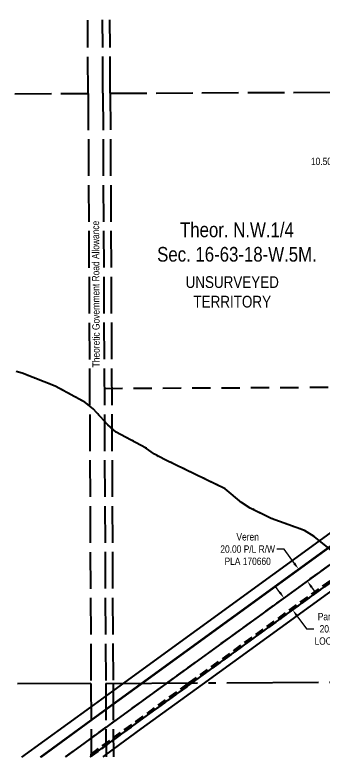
# Model space of a CAD drawing. Extents: x 521099 to 524262, y 6033489 to 6035480.
# Drawn here: x 521099 to 521518, y 6033624 to 6034636 of the extents above; entities that cross this region are included whole.
import ezdxf
from ezdxf.enums import TextEntityAlignment as Align

# ---------------------------------------------------------------- set-up
doc = ezdxf.new("R2010")
doc.units = 0
doc.header["$LTSCALE"] = 5
doc.header["$PDSIZE"] = 0.5
for name, pattern in [('foc-ACCESSROAD', [3.75, 2.5, -1.25]), ('foc-LSD', [8, 5, -3]), ('foc-QUARTERLINE', [33, 25, -3, 2, -3]), ('foc-UNSURVEYED', [12.5, 10, -2.5]), ('foc-WHEELTRACKS', [2, 0.4, -1.6])]:
    doc.linetypes.add(name, pattern=pattern)
doc.layers.get('Defpoints').update_dxf_attribs({"color": 9})
for name, color, linetype in [('C-AR', 13, 'foc-ACCESSROAD'), ('C-RW', 13, 'Continuous'), ('C-SYMBOL', 7, 'Continuous'), ('F-AR', 190, 'foc-ACCESSROAD'), ('F-RW', 190, 'Continuous'), ('L-QSEC', 8, 'foc-QUARTERLINE'), ('L-ROAD-T', 7, 'Continuous'), ('L-SECTION-LSD', 7, 'foc-LSD'), ('L-UNS-T', 3, 'Continuous'), ('L-USEC', 7, 'foc-UNSURVEYED'), ('T-WATER-P3', 160, 'foc-WHEELTRACKS')]:
    doc.layers.add(name, color=color, linetype=linetype)
for name, color, linetype, lineweight in [('C-RW-T', 13, 'Continuous', 9), ('F-AR-T', 190, 'Continuous', 9), ('F-EZE-T', 190, 'Continuous', 9)]:
    doc.layers.add(name, color=color, linetype=linetype, lineweight=lineweight)
doc.styles.add('175L', font='ARIALN.TTF', dxfattribs={"height": 20})
doc.styles.add('80CG', font='ARIALN.TTF', dxfattribs={"height": 10})
doc.styles.add('80L', font='ARIALN.TTF', dxfattribs={"height": 10})
doc.styles.add('foc-LtypeFont', font='ARIALN.TTF', dxfattribs={"height": 7.35})
doc.linetypes.add('foc-TOPO-flowdirection-NOLINE', pattern='A,0,[">",foc-LtypeFont,S=0.3,R=0,X=0,Y=-0.945],-20,[">",foc-LtypeFont,S=0.3,R=0,X=0,Y=-0.945],0', length=20)
doc.dimstyles.new('Compass 5 000', dxfattribs={"dimscale": 5, "dimtxt": 9, "dimasz": 2, "dimexe": 0.2, "dimexo": 0.0625, "dimgap": 0.5, "dimtad": 0, "dimtih": 1, "dimtoh": 1, "dimzin": 0, "dimdsep": 46, "dimtxsty": '80CG', "dimcen": 0.1, "dimse1": 1, "dimse2": 1, "dimclrd": 256, "dimclrt": 256, "dimaunit": 1, "dimadec": 4, "dimazin": 0, "dimtfac": 0.06, "dimtofl": 0, "dimtmove": 0, "dimatfit": 1, "dimfxl": 0.2, "dimtolj": 1, "dimtzin": 0, "dimlwd": -1, "dimarcsym": 0})

# ---------------------------------------------------------------- blocks, each defined once
blk = doc.blocks.new('*D502')
at = {"layer": 'C-RW-T', "transparency": 16777216}
for p, q in [((521466, 6033907.8), (521456, 6033907.8)), ((521480.1, 6033888.3), (521466, 6033907.8)), ((521503.6, 6033856), (521509.4, 6033847.9))]:
    blk.add_line(p, q, dxfattribs=at)
for points in [[(521481.4, 6033889.3), (521478.7, 6033887.4), (521486, 6033880.3)], [(521504.9, 6033857), (521502.2, 6033855), (521497.7, 6033864.1)]]:
    blk.add_solid(points, dxfattribs=at)
at = {"layer": 'Defpoints', "color": 0, "transparency": 16777216}
for p in [(521486, 6033880.3), (521483.9, 6033878.7), (521495.6, 6033862.6)]:
    blk.add_point(p, dxfattribs=at)
at = {"layer": 'C-RW-T', "transparency": 16777216, "insert": (521416.4, 6033907.8), "char_height": 10, "attachment_point": 5, "style": '80CG'}
blk.add_mtext('\\A1;Veren\\P20.00 P/L R/W\\PPLA 170660', dxfattribs=at)
blk = doc.blocks.new('*D507')
at = {"layer": 'Defpoints', "color": 0, "transparency": 16777216}
for p in [(521575.3, 6033920.1), (521586.8, 6033904.3), (521466.2, 6033840.8)]:
    blk.add_point(p, dxfattribs=at)
at = {"layer": 'F-AR-T', "transparency": 16777216}
for p, q in [((521460.3, 6033848.9), (521454.4, 6033857)), ((521483.5, 6033816.9), (521496.5, 6033799.1)), ((521496.5, 6033799.1), (521506.5, 6033799.1))]:
    blk.add_line(p, q, dxfattribs=at)
for points in [[(521461.7, 6033849.9), (521459, 6033847.9), (521466.2, 6033840.8)], [(521484.9, 6033817.9), (521482.2, 6033816), (521477.7, 6033825)]]:
    blk.add_solid(points, dxfattribs=at)
at = {"layer": 'F-AR-T', "transparency": 16777216, "insert": (521540, 6033799.1), "char_height": 10, "attachment_point": 5, "style": '80CG'}
blk.add_mtext('\\A1;Paramount\\P20.00 A/R\\PLOC 801501', dxfattribs=at)
blk = doc.blocks.new('*D517')
at = {"layer": 'Defpoints', "color": 0, "transparency": 16777216}
for p in [(521705.1, 6034494.7), (521707.2, 6034492), (521698.9, 6034485.6)]:
    blk.add_point(p, dxfattribs=at)
at = {"layer": 'F-EZE-T', "transparency": 16777216}
for p, q in [((521713, 6034500.8), (521721, 6034506.9)), ((521688.9, 6034482.2), (521629.1, 6034436.1)), ((521629.1, 6034436.1), (521619.1, 6034436.1))]:
    blk.add_line(p, q, dxfattribs=at)
for points in [[(521712, 6034502.1), (521714.1, 6034499.5), (521705.1, 6034494.7)], [(521687.9, 6034483.5), (521689.9, 6034480.9), (521696.8, 6034488.3)]]:
    blk.add_solid(points, dxfattribs=at)
at = {"layer": 'F-EZE-T', "transparency": 16777216, "insert": (521560, 6034436.1), "char_height": 10, "attachment_point": 5, "style": '80CG', "bg_fill": 3, "box_fill_scale": 1.1, "bg_fill_color": 256, "bg_fill_true_color": 13158600, "bg_fill_transparency": 0}
blk.add_mtext('\\A1;ATCO\\P10.50 Power Line R/W\\PEZE 880059', dxfattribs=at)

msp = doc.modelspace()

# ---------------------------------------------------------------- linework, layer by layer
at = {"layer": 'C-AR'}
msp.add_lwpolyline([(521924.192, 6034148.872), (521337.537, 6033723.782), (521265.203, 6033671.373), (521233.127, 6033647.995), (521203.086, 6033626.101), (521203.074, 6033628.566), (521233.115, 6033650.46), (521264.028, 6033672.989), (521334.111, 6033723.765), (521336.364, 6033725.401), (521922.972, 6034150.457)], dxfattribs=at)
at = {"layer": 'C-RW'}
for points in [[(521134.077, 6033624.425), (521241.593, 6033702.902), (521877.189, 6034164.189), (521879.407, 6034178.146), (521893.724, 6034188.537), (521926.097, 6034212.032), (521934.655, 6034218.243), (521946.396, 6034202.065), (521937.838, 6034195.854), (521905.466, 6034172.359), (521897.849, 6034166.832), (521895.631, 6034152.874), (521253.356, 6033686.739), (521168.217, 6033624.596)], [(521108.52, 6033624.297), (521202.465, 6033692.533), (521232.522, 6033714.364), (521244.49, 6033723.058), (521863.321, 6034172.546)], [(521877.16, 6034164.054), (521270.196, 6033723.184), (521232.609, 6033695.884), (521202.553, 6033674.052), (521134.229, 6033624.425)]]:
    msp.add_lwpolyline(points, dxfattribs=at)
at = {"layer": 'F-AR', "flags": 128}
for points in [[(521168.151, 6033624.596), (521203.096, 6033650.054), (521233.053, 6033671.92), (521306.401, 6033725.237), (521895.631, 6034152.874), (521911.983, 6034164.711), (521920.07, 6034170.591), (521913.92, 6034178.573), (521901.715, 6034194.415), (521820.168, 6034300.264), (521756.536, 6034382.857), (521752.873, 6034387.611), (521728.7, 6034418.988), (521643.855, 6034529.117), (521565.654, 6034630.631)], [(522376.646, 6033630.654), (522366.063, 6033645.097), (522363.104, 6033649.135), (522304.913, 6033728.55), (522027.906, 6034108.022), (522023.167, 6034114.514), (521951.067, 6034130.357), (521938.386, 6034146.816), (521932.284, 6034154.737), (521924.19, 6034148.866), (521337.401, 6033723.325), (521265.051, 6033670.86), (521232.967, 6033647.459), (521202.919, 6033625.541), (521201.855, 6033624.764)]]:
    msp.add_lwpolyline(points, dxfattribs=at)
at = {"layer": 'F-RW'}
for points in [[(522612.73, 6034635.883), (522471.731, 6034533.619), (522027.356, 6034211.342), (521966.739, 6034167.378), (521962.709, 6034164.456), (521954.587, 6034158.567), (521938.386, 6034146.816), (521930.293, 6034140.946), (521354.569, 6033723.394), (521270.882, 6033662.704), (521233.051, 6033635.107), (521218.99, 6033624.85)], [(521201.916, 6033624.765), (521202.941, 6033625.512), (521232.987, 6033647.431), (521265.07, 6033670.834), (521337.419, 6033723.302), (521924.19, 6034148.866), (521932.284, 6034154.737), (521948.486, 6034166.487), (521956.617, 6034172.384), (521960.636, 6034175.299), (522027.291, 6034223.64), (522454.578, 6034533.525), (522518.115, 6034579.572)]]:
    msp.add_lwpolyline(points, dxfattribs=at)
at = {"layer": 'L-QSEC'}
for p, q in [((521222.85, 6033724.818), (521995.599, 6033728.693)), ((521202.744, 6033724.717), (521102.796, 6033724.22))]:
    msp.add_line(p, q, dxfattribs=at)
at = {"layer": 'L-SECTION-LSD'}
msp.add_line((521220.95, 6034126.883), (522028.276, 6034130.931), dxfattribs=at)
at = {"layer": 'L-USEC'}
for p, q in [((521198.943, 6034528.845), (521198.471, 6034628.793)), ((521219.049, 6034528.941), (521218.577, 6034628.894)), ((521229.102, 6034528.996), (521228.629, 6034628.944)), ((521098.996, 6034528.349), (521198.943, 6034528.845)), ((521198.943, 6034528.845), (521202.744, 6033724.717)), ((521219.049, 6034528.941), (521222.85, 6033724.812)), ((521229.102, 6034528.996), (522026.304, 6034532.985)), ((521229.102, 6034528.996), (521232.903, 6033724.868)), ((521202.744, 6033724.717), (521203.216, 6033624.771)), ((521222.85, 6033724.812), (521223.322, 6033624.866)), ((521232.903, 6033724.868), (521233.375, 6033624.922))]:
    msp.add_line(p, q, dxfattribs=at)
at = {"layer": 'T-WATER-P3', "linetype": 'foc-TOPO-flowdirection-NOLINE', "flags": 128}
msp.add_lwpolyline([(521796.499, 6033627.745), (521794.458, 6033629.953), (521770.276, 6033647.528), (521738.229, 6033679.662), (521712.442, 6033715.491), (521693.405, 6033756.995), (521684.207, 6033768.619), (521649.26, 6033796.024), (521597.849, 6033849.133), (521578.131, 6033871.849), (521555.093, 6033890.137), (521530.304, 6033906.333), (521507.208, 6033925.042), (521493.853, 6033933.025), (521448.234, 6033949.73), (521419.896, 6033963.781), (521407.98, 6033971.216), (521385.845, 6033989.983), (521303.879, 6034029.599), (521289.562, 6034037.045), (521277.352, 6034045.983), (521237.035, 6034067.168), (521225.729, 6034077.063), (521205.77, 6034099.001), (521194.341, 6034108.236), (521180.743, 6034115.439), (521153.847, 6034130.084), (521108.832, 6034147.567), (521100.785, 6034149.81)], dxfattribs=at)
at = {"layer": 'T-WATER-P3', "flags": 128}
msp.add_lwpolyline([(521796.499, 6033627.745), (521794.458, 6033629.953), (521770.276, 6033647.528), (521738.229, 6033679.662), (521712.442, 6033715.491), (521693.405, 6033756.995), (521684.207, 6033768.619), (521649.26, 6033796.024), (521597.849, 6033849.133), (521578.131, 6033871.849), (521555.093, 6033890.137), (521530.304, 6033906.333), (521507.208, 6033925.042), (521493.853, 6033933.025), (521448.234, 6033949.73), (521419.896, 6033963.781), (521407.98, 6033971.216), (521385.845, 6033989.983), (521303.879, 6034029.599), (521289.562, 6034037.045), (521277.352, 6034045.983), (521237.035, 6034067.168), (521225.729, 6034077.063), (521205.77, 6034099.001), (521194.341, 6034108.236), (521180.743, 6034115.439), (521153.847, 6034130.084), (521108.832, 6034147.567), (521100.785, 6034149.81)], dxfattribs=at)

# ---------------------------------------------------------------- texts
at = {"layer": 'C-SYMBOL', "color": 3, "insert": (521401.799, 6034352.901), "char_height": 19.98971, "width": 215.87334, "attachment_point": 2, "style": '175L'}
msp.add_mtext('Theor. N.W.1/4\\PSec. 16-63-18-W.5M.', dxfattribs=at)
at = {"layer": 'L-ROAD-T', "style": '80L'}
msp.add_text('Theoretic Government Road Allowance', height=9.99486, rotation=90.270781, dxfattribs=at).set_placement((521209.339, 6034255.353), align=Align.MIDDLE_CENTER)
at = {"layer": 'L-UNS-T', "color": 3, "insert": (521395.383, 6034258.236), "char_height": 15.99177, "attachment_point": 5, "style": '80L'}
msp.add_mtext_dynamic_manual_height_columns('UNSURVEYED TERRITORY', width=126.41375, gutter_width=47.5, heights=[0], dxfattribs=at)

# ---------------------------------------------------------------- dimensions: what is measured, and where the dimension line sits
at = {"layer": 'C-RW-T'}
dim = msp.add_linear_dim(base=(521485.961, 6033880.253), p1=(521495.609, 6033862.556), p2=(521483.868, 6033878.734), angle=125.97048, text='Veren\\P20.00 P/L R/W\\PPLA 170660', dimstyle='Compass 5 000', dxfattribs=at)
dim.commit()
dim.dimension.update_dxf_attribs({"geometry": '*D502', "text_midpoint": (521416.425, 6033907.806), "dimtype": 161})
at = {"layer": 'F-AR-T'}
dim = msp.add_linear_dim(base=(521466.194, 6033840.806), p1=(521586.786, 6033904.344), p2=(521575.311, 6033920.129), angle=126.015371, text='Paramount\\P20.00 A/R\\PLOC 801501', dimstyle='Compass 5 000', dxfattribs=at)
dim.commit()
dim.dimension.update_dxf_attribs({"geometry": '*D507', "text_midpoint": (521540.014, 6033799.116), "dimtype": 161})

# ---------------------------------------------------------------- next in the draw order: dimensions: what is measured, and where the dimension line sits
at = {"layer": 'F-EZE-T'}
dim = msp.add_linear_dim(base=(521705.12, 6034494.71), p1=(521698.897, 6034485.622), p2=(521707.195, 6034492.016), angle=37.613979, text='ATCO\\P10.50 Power Line R/W\\PEZE 880059', dimstyle='Compass 5 000', override={"dimtfill": 1}, dxfattribs=at)
dim.commit()
dim.dimension.update_dxf_attribs({"geometry": '*D517', "text_midpoint": (521559.973, 6034436.148), "dimtype": 161})

doc.saveas('drawing.dxf')
